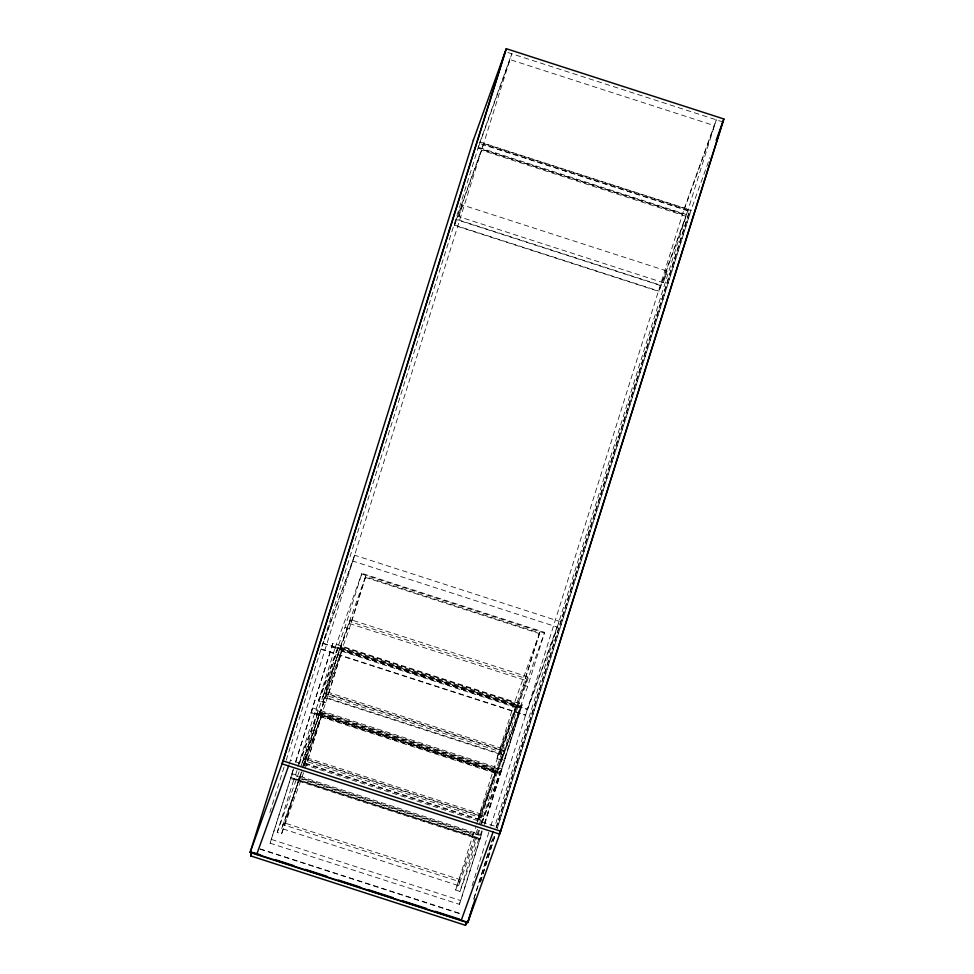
<?xml version="1.0" encoding="UTF-8"?>
<svg xmlns="http://www.w3.org/2000/svg" width="974" height="974" viewBox="0 0 974 974"><rect width="100%" height="100%" fill="white"/><g stroke="black" fill="none" stroke-linecap="round" stroke-linejoin="round"><path stroke-width="0.73" stroke-dasharray="4.87 3.65" d="M458.864 216.496L462.553 205.027L667.056 271.076L665.668 275.691L663.306 282.667L458.803 216.618L462.553 205.027M663.306 282.667L667.056 271.076M269.847 812.474L284.055 767.183M286.21 760.256L479.975 142.009L691.004 210.177L497.361 828.095M454.456 225.408L456.392 219.247L660.896 285.309L658.948 291.457L454.456 225.408L481.546 150.215L686.037 216.277L658.948 291.457M289.035 764.505L511.776 53.753L479.853 142.338L690.883 210.494L709.973 157.508M270.102 843.204L291.75 774.695L481.01 835.838L460.726 900.585L459.375 904.335L270.102 843.204L293.405 769.411M293.405 768.851L290.69 777.483L479.963 838.626L482.215 831.431M295.658 761.656L332.938 643.266L522.21 704.397L484.48 824.235M332.938 643.266L311.29 711.775L500.563 772.906L522.21 704.397M295.658 762.216L312.337 708.987L501.61 770.117L484.48 824.795M303.62 772.699L281.608 833.805L277.249 832.405L294.197 778.348L476.943 837.372L459.996 891.429L455.649 890.029L473.291 834L299.249 777.788L284.347 825.075M297.849 766.684L314.797 712.627L497.531 771.651L521.09 706.272L338.343 647.247L314.59 713.272L497.337 772.297L520.883 706.929L335.385 646.906L318.437 700.976L322.796 702.376L349.289 628.827L366.236 574.77L339.536 648.964M300.808 767.025L317.755 712.968L500.49 771.992L483.554 826.062M298.872 763.847L321.408 701.317L338.343 647.247M478.587 830.213L458.62 885.646L281.681 828.484L301.843 772.017M302.269 762.764L327.045 693.512L503.984 750.662L479.22 819.925L302.269 762.764L327.045 693.512M322.869 697.055L350.579 619.622L527.531 676.772L526.313 680.656L499.808 754.205L322.869 697.055L350.579 619.622M318.437 700.976L344.942 627.426L361.89 573.357L544.624 632.394L527.689 686.451L501.184 760L496.837 758.6L514.491 702.571L340.437 646.359L325.535 693.634M281.608 833.805L301.623 771.225M319.143 714.027L302.196 768.096L325.754 702.717L342.702 648.66L318.936 714.673M322.796 702.376L339.731 648.319M304.935 759.355L319.849 712.067L493.891 768.291L476.237 824.308M304.205 765.954L306.445 759.221L483.396 816.382L480.827 823.48M481.947 815.908L481.229 817.868L307.187 761.656L321.396 716.328L495.437 772.552M502.535 750.199L501.829 752.159L327.788 695.935L341.996 650.62L516.037 706.832M305.154 768.437L322.102 714.368L303.669 765.54M351.322 622.045L365.53 576.73L539.572 632.942L525.363 678.269L351.322 622.045L352.028 620.085M458.62 885.646L459.838 881.75L282.898 824.601M499.808 754.205L527.531 676.772M479.208 824.649L496.143 770.592L477.503 822.397M477.272 821.472L499.796 758.941L516.744 704.872L492.978 770.897M496.837 758.6L523.33 685.051L540.278 630.982L513.578 705.176M497.531 771.651L480.596 825.721L504.142 760.341L521.09 706.272M501.184 760L518.131 705.943M459.375 904.335L482.227 831.991M472.073 885.78L488.899 832.113M490.835 825.976L684.479 208.059M473.668 899.209L492.296 839.783M495.936 828.18L689.434 211.285L478.928 143.288M474.119 898.345L493.648 836.021M496.375 827.328L689.434 211.285M480.426 882.091L494.962 835.668M497.239 828.411L690.883 210.494M480.535 881.762L495.084 835.339M478.66 146.417L509.95 59.572L714.441 125.634L682.531 214.219L478.027 148.158L682.652 213.89M335.178 647.552L361.89 573.357M297.07 770.458L293.99 778.993L476.736 838.017L479.5 830.262M299.322 764.127L317.755 712.968M277.249 832.405L299.274 771.286M327.788 695.935L328.494 693.975M298.348 780.393L301.416 771.871M303.462 766.185L321.895 715.013M303.888 766.331L306.445 759.221M281.681 828.484L302.159 771.639M307.187 761.656L307.894 759.696M684.357 208.387L716.267 119.802L494.902 826.208L290.41 760.122M499.577 749.858L500.283 747.898L326.241 691.674M525.363 678.269L526.07 676.309M517.924 706.588L544.624 632.394M478.977 815.567L479.683 813.607L305.641 757.395M472.39 836.617L475.665 827.437M479.22 819.925L502.767 754.546L325.827 697.396M458.389 881.287L459.095 879.327L285.053 823.103M455.649 890.029L478.684 826.074M482.057 823.164L500.49 771.992M459.996 891.429L482.02 830.323M507.856 52.486L722.805 121.92M479.013 147.512L688.082 215.047M454.566 225.079L659.069 291.129M361.683 574.003L544.429 633.039M365.323 577.375L539.365 633.587M349.362 623.506L526.313 680.656M344.942 627.426L349.289 628.827M523.33 685.051L527.689 686.451M340.243 647.004L514.284 703.216M322.942 643.132L527.445 709.194M331.574 647.028L520.846 708.159M341.789 651.265L515.83 707.477M321.116 648.964L525.619 715.013M324.086 693.171L501.026 750.321M321.408 701.317L325.754 702.717M499.796 758.941L504.142 760.341M312.642 708.013L501.914 769.143M319.642 712.712L493.684 768.936M310.986 712.737L500.259 773.88M321.189 716.986L495.23 773.198M303.486 758.88L480.438 816.042M305.227 763.105L482.179 820.266M292.054 773.721L481.314 834.864M299.055 778.433L473.096 834.657M290.386 778.457L479.658 839.6M271.454 839.442L460.726 900.585M260.046 848.841L461.676 913.977M259.936 849.17L461.554 914.294M483.372 144.395L456.282 219.576L660.774 285.638L687.863 210.445L483.372 144.395M354.621 555.204L322.832 643.461L527.324 709.522L559.125 621.266L354.621 555.204M352.807 561.036L321.006 649.293L525.497 715.342L557.298 627.086L352.807 561.036"/><path stroke-width="1.46" d="M473.327 140.232L506.31 48.7L723.865 118.974L500.673 831.175L467.69 922.695L250.135 852.433L473.449 139.903M466.85 921.538L465.499 925.3L250.659 855.903L251.572 853.005M505.25 51.646L282.058 763.847L499.613 834.109L722.805 121.92M250.135 852.433L283.117 760.901L506.31 48.7M465.499 925.3L466.4 922.402M467.69 922.695L473.145 905.296M475.081 899.16L467.812 922.378L250.257 852.104M250.659 855.903L252.023 852.153M256.661 854.539L288.584 765.954M716.134 140.414L723.865 118.974M461.165 920.588L493.088 832.003M283.117 760.901L500.673 831.175M253.459 852.615L260.667 854.941M275.082 859.604L293.831 865.655M305.361 869.38L326.996 876.369M338.526 880.094L360.161 887.083M368.805 889.871L393.313 897.784M401.97 900.585L426.478 908.499M435.135 911.299L459.643 919.212"/></g></svg>
